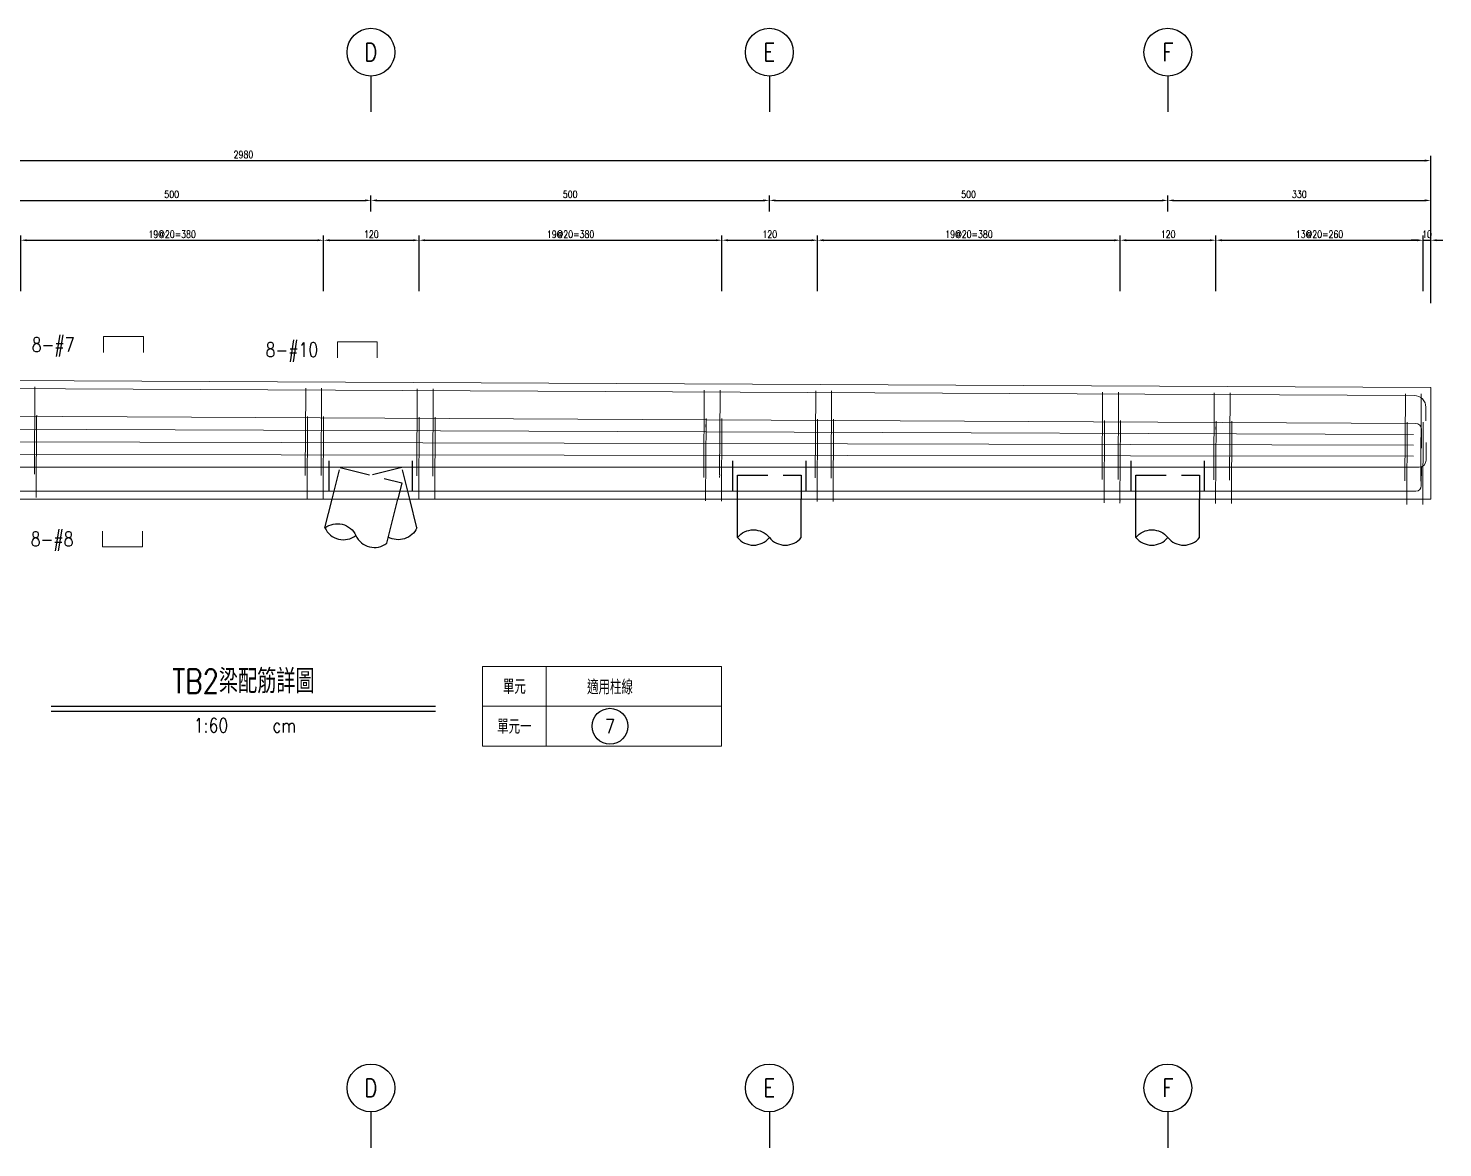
# Model space of a CAD drawing. Extents: x -4754 to 4976, y -19960 to 3841.
# Drawn here: x 955 to 2730, y -12514 to -11109 of the extents above; entities that cross this region are included whole.
import ezdxf
from ezdxf.enums import TextEntityAlignment as Align

# ---------------------------------------------------------------- set-up
doc = ezdxf.new("R2010")
doc.units = 0
doc.header["$LTSCALE"] = 3
doc.linetypes.add('DASHED', pattern=[19.05, 12.7, -6.35])
doc.layers.get('0').update_dxf_attribs({"linetype": 'CONTINUOUS'})
doc.layers.add('HB_0', color=7, linetype='CONTINUOUS', transparency=0.5)
for name, color, linetype in [('HB_DIM', 1, 'CONTINUOUS'), ('HB_SYMBOLS', 7, 'CONTINUOUS'), ('HB_TXT_CTEXT', 2, 'CONTINUOUS'), ('鋼筋', 3, 'CONTINUOUS')]:
    doc.layers.add(name, color=color, linetype=linetype)
doc.styles.get("Standard").update_dxf_attribs({"font": 'ROMANS.shx', "width": 0.8, "bigfont": 'chineset.shx'})
doc.dimstyles.new('30', dxfattribs={"dimscale": 3, "dimtxt": 3, "dimasz": 2.5, "dimexe": 2, "dimexo": 2, "dimgap": 1, "dimtad": 1, "dimdsep": 46, "dimtxsty": 'Standard', "dimcen": 0, "dimclrd": 256, "dimclre": 256, "dimclrt": 2, "dimadec": 0, "dimazin": 0, "dimtfac": 1, "dimtix": 1, "dimtmove": 2, "dimatfit": 3, "dimfxl": 1, "dimtolj": 1, "dimtzin": 0, "dimarcsym": 0})

# ---------------------------------------------------------------- blocks, each defined once
blk = doc.blocks.new('pile_racked_Transverse')
at = {"layer": 'HB_0', "color": 252, "linetype": 'DASHED'}
for p, q in [((-52.2, 10), (-52.2, 50)), ((52.2, 10), (52.2, 50))]:
    blk.add_line(p, q, dxfattribs=at)
at = {"layer": 'HB_0', "linetype": 'Continuous'}
for p, q in [((-57.7, -36), (-48.7, 0)), ((19.9, -55.4), (33.7, 0)), ((57.7, -36), (48.7, 0))]:
    blk.add_line(p, q, dxfattribs=at)
at = {"layer": 'HB_0', "color": 252, "linetype": 'DASHED'}
for points in [[(-48.7, 0), (-38.8, 39.7), (38.8, 20.3), (33.7, 0)], [(48.7, 0), (38.8, 39.7), (0, 30)]]:
    blk.add_lwpolyline(points, dxfattribs=at)
at = {"layer": 'HB_0', "linetype": 'Continuous'}
for points in [[(-57.7, -36, -0.48), (-18.9, -45.7, 0.48), (19.9, -55.4, 0.48)], [(-57.7, -36, 0.48), (-18.9, -45.7, 0.48)], [(57.7, -36, -0.439137), (21.8, -47.6, -0.439137)]]:
    blk.add_lwpolyline(points, format="xyb", dxfattribs=at)
blk = doc.blocks.new('pile_vertical')
at = {"color": 252, "linetype": 'DASHED'}
for p, q in [((-46, 10), (-46, 50)), ((46, 10), (46, 50))]:
    blk.add_line(p, q, dxfattribs=at)
at = {"linetype": 'Continuous'}
for p, q in [((-40, -48.1), (-40, 0)), ((40, -48.1), (40, 0))]:
    blk.add_line(p, q, dxfattribs=at)
at = {"color": 252, "linetype": 'DASHED'}
blk.add_lwpolyline([(-40, 0), (-40, 30), (40, 30), (40, 0)], dxfattribs=at)
at = {"linetype": 'Continuous'}
for points in [[(-40, -48.1, -0.48), (0, -48.1, 0.48), (40, -48.1, 0.48)], [(-40, -48.1, 0.48), (0, -48.1, 0.48)]]:
    blk.add_lwpolyline(points, format="xyb", dxfattribs=at)
blk = doc.blocks.new('line_guide')
at = {"color": 4, "linetype": 'Continuous'}
blk.add_line((0, 0), (0, -45), dxfattribs=at)
blk.add_circle((0, 30), 30, dxfattribs=at)
at = {"color": 4, "linetype": 'Continuous', "width": 0.8}
blk.add_attdef('A', text='', height=22.5, dxfattribs=at).set_placement((0, 30), align=Align.MIDDLE)
blk = doc.blocks.new('title_beam')
at = {"color": 3, "linetype": 'Continuous'}
blk.add_line((-241.2, 0), (241.2, 0), dxfattribs=at)
at = {"color": 1, "linetype": 'Continuous'}
blk.add_line((-241.2, -6), (241.2, -6), dxfattribs=at)
at = {"color": 3, "linetype": 'Continuous', "width": 0.8}
blk.add_attdef('TITLE', text='', height=30, dxfattribs=at).set_placement((0, 33), align=Align.MIDDLE)
at = {"linetype": 'Continuous', "width": 0.8}
blk.add_attdef('SCALE', text='', height=18, dxfattribs=at).set_placement((-40.6, -24), align=Align.MIDDLE)
blk.add_attdef('CM', (36.5, -33), '', height=18, dxfattribs=at)
blk = doc.blocks.new('line_tag')
at = {"layer": 'HB_SYMBOLS', "color": 4, "linetype": 'Continuous'}
blk.add_circle((0, 0), 22.5, dxfattribs=at)
at = {"color": 4, "linetype": 'Continuous', "width": 0.8}
blk.add_attdef('A', text='', height=18, dxfattribs=at).set_placement((0, 0), align=Align.MIDDLE)
blk = doc.blocks.new('*D352')
at = {"layer": 'HB_DIM', "linetype": 'Continuous', "lineweight": -2}
for p, q in [((945.1, -11438.8), (945.1, -11368.8)), ((952.6, -11374.8), (1317.6, -11374.8)), ((1325.1, -11438.8), (1325.1, -11368.8))]:
    blk.add_line(p, q, dxfattribs=at)
at = {"layer": 'HB_DIM'}
for points in [[(952.6, -11373.6), (952.6, -11376.1), (945.1, -11374.8)], [(1317.6, -11376.1), (1317.6, -11373.6), (1325.1, -11374.8)]]:
    blk.add_solid(points, dxfattribs=at)
at = {"layer": 'HB_DIM', "color": 2, "linetype": 'Continuous', "insert": (1135.1, -11367.3), "char_height": 9, "attachment_point": 5, "rotation": 0}
blk.add_mtext('\\A1;19@20=380', dxfattribs=at)
blk = doc.blocks.new('*D353')
at = {"layer": 'HB_DIM', "linetype": 'Continuous', "lineweight": -2}
for p, q in [((1325.1, -11438.8), (1325.1, -11368.8)), ((1332.6, -11374.8), (1437.6, -11374.8)), ((1445.1, -11438.8), (1445.1, -11368.8))]:
    blk.add_line(p, q, dxfattribs=at)
at = {"layer": 'HB_DIM'}
for points in [[(1332.6, -11373.6), (1332.6, -11376.1), (1325.1, -11374.8)], [(1437.6, -11376.1), (1437.6, -11373.6), (1445.1, -11374.8)]]:
    blk.add_solid(points, dxfattribs=at)
at = {"layer": 'HB_DIM', "color": 2, "linetype": 'Continuous', "insert": (1385.1, -11367.3), "char_height": 9, "attachment_point": 5, "rotation": 0}
blk.add_mtext('\\A1;120', dxfattribs=at)
blk = doc.blocks.new('*D354')
at = {"layer": 'HB_DIM', "linetype": 'Continuous', "lineweight": -2}
for p, q in [((1445.1, -11438.8), (1445.1, -11368.8)), ((1452.6, -11374.8), (1817.6, -11374.8)), ((1825.1, -11438.8), (1825.1, -11368.8))]:
    blk.add_line(p, q, dxfattribs=at)
at = {"layer": 'HB_DIM'}
for points in [[(1452.6, -11373.6), (1452.6, -11376.1), (1445.1, -11374.8)], [(1817.6, -11376.1), (1817.6, -11373.6), (1825.1, -11374.8)]]:
    blk.add_solid(points, dxfattribs=at)
at = {"layer": 'HB_DIM', "color": 2, "linetype": 'Continuous', "insert": (1635.1, -11367.3), "char_height": 9, "attachment_point": 5, "rotation": 0}
blk.add_mtext('\\A1;19@20=380', dxfattribs=at)
blk = doc.blocks.new('*D355')
at = {"layer": 'HB_DIM', "linetype": 'Continuous', "lineweight": -2}
for p, q in [((1825.1, -11438.8), (1825.1, -11368.8)), ((1832.6, -11374.8), (1937.6, -11374.8)), ((1945.1, -11438.8), (1945.1, -11368.8))]:
    blk.add_line(p, q, dxfattribs=at)
at = {"layer": 'HB_DIM'}
for points in [[(1832.6, -11373.6), (1832.6, -11376.1), (1825.1, -11374.8)], [(1937.6, -11376.1), (1937.6, -11373.6), (1945.1, -11374.8)]]:
    blk.add_solid(points, dxfattribs=at)
at = {"layer": 'HB_DIM', "color": 2, "linetype": 'Continuous', "insert": (1885.1, -11367.3), "char_height": 9, "attachment_point": 5, "rotation": 0}
blk.add_mtext('\\A1;120', dxfattribs=at)
blk = doc.blocks.new('*D356')
at = {"layer": 'HB_DIM', "linetype": 'Continuous', "lineweight": -2}
for p, q in [((1945.1, -11438.8), (1945.1, -11368.8)), ((1952.6, -11374.8), (2317.5, -11374.8)), ((2325, -11438.8), (2325, -11368.8))]:
    blk.add_line(p, q, dxfattribs=at)
at = {"layer": 'HB_DIM'}
for points in [[(1952.6, -11373.6), (1952.6, -11376.1), (1945.1, -11374.8)], [(2317.5, -11376.1), (2317.5, -11373.6), (2325, -11374.8)]]:
    blk.add_solid(points, dxfattribs=at)
at = {"layer": 'HB_DIM', "color": 2, "linetype": 'Continuous', "insert": (2135.1, -11367.3), "char_height": 9, "attachment_point": 5, "rotation": 0}
blk.add_mtext('\\A1;19@20=380', dxfattribs=at)
blk = doc.blocks.new('*D357')
at = {"layer": 'HB_DIM', "linetype": 'Continuous', "lineweight": -2}
for p, q in [((2325, -11438.8), (2325, -11368.8)), ((2332.5, -11374.8), (2437.5, -11374.8)), ((2445, -11438.8), (2445, -11368.8))]:
    blk.add_line(p, q, dxfattribs=at)
at = {"layer": 'HB_DIM'}
for points in [[(2332.5, -11373.6), (2332.5, -11376.1), (2325, -11374.8)], [(2437.5, -11376.1), (2437.5, -11373.6), (2445, -11374.8)]]:
    blk.add_solid(points, dxfattribs=at)
at = {"layer": 'HB_DIM', "color": 2, "linetype": 'Continuous', "insert": (2385, -11367.3), "char_height": 9, "attachment_point": 5, "rotation": 0}
blk.add_mtext('\\A1;120', dxfattribs=at)
blk = doc.blocks.new('*D358')
at = {"layer": 'HB_DIM', "linetype": 'Continuous', "lineweight": -2}
for p, q in [((2445, -11438.8), (2445, -11368.8)), ((2452.5, -11374.8), (2697.5, -11374.8)), ((2705, -11438.8), (2705, -11368.8))]:
    blk.add_line(p, q, dxfattribs=at)
at = {"layer": 'HB_DIM'}
for points in [[(2452.5, -11373.6), (2452.5, -11376.1), (2445, -11374.8)], [(2697.5, -11376.1), (2697.5, -11373.6), (2705, -11374.8)]]:
    blk.add_solid(points, dxfattribs=at)
at = {"layer": 'HB_DIM', "color": 2, "linetype": 'Continuous', "insert": (2575, -11367.3), "char_height": 9, "attachment_point": 5, "rotation": 0}
blk.add_mtext('\\A1;13@20=260', dxfattribs=at)
blk = doc.blocks.new('*D359')
at = {"layer": 'HB_DIM', "linetype": 'Continuous', "lineweight": -2}
for p, q in [((2697.5, -11374.8), (2690, -11374.8)), ((2705, -11438.8), (2705, -11368.8)), ((2705, -11374.8), (2714.6, -11374.8)), ((2714.6, -11438.8), (2714.6, -11368.8)), ((2722.1, -11374.8), (2729.6, -11374.8))]:
    blk.add_line(p, q, dxfattribs=at)
at = {"layer": 'HB_DIM'}
for points in [[(2697.5, -11376.1), (2697.5, -11373.6), (2705, -11374.8)], [(2722.1, -11373.6), (2722.1, -11376.1), (2714.6, -11374.8)]]:
    blk.add_solid(points, dxfattribs=at)
at = {"layer": 'HB_DIM', "color": 2, "linetype": 'Continuous', "insert": (2709.8, -11367.3), "char_height": 9, "attachment_point": 5, "rotation": 0}
blk.add_mtext('\\A1;10', dxfattribs=at)
blk = doc.blocks.new('*D360')
at = {"layer": 'HB_DIM', "linetype": 'Continuous', "lineweight": -2}
for p, q in [((-265.4, -11438.8), (-265.4, -11268.8)), ((2714.6, -11453.8), (2714.6, -11268.8)), ((-257.9, -11274.8), (2707.1, -11274.8))]:
    blk.add_line(p, q, dxfattribs=at)
at = {"layer": 'HB_DIM'}
for points in [[(-257.9, -11273.6), (-257.9, -11276.1), (-265.4, -11274.8)], [(2707.1, -11276.1), (2707.1, -11273.6), (2714.6, -11274.8)]]:
    blk.add_solid(points, dxfattribs=at)
at = {"layer": 'HB_DIM', "color": 2, "linetype": 'Continuous', "insert": (1224.6, -11267.3), "char_height": 9, "attachment_point": 5, "rotation": 0}
blk.add_mtext('\\A1;2980', dxfattribs=at)
blk = doc.blocks.new('*D364')
at = {"layer": 'HB_DIM', "linetype": 'Continuous', "lineweight": -2}
for p, q in [((884.6, -11338.8), (884.6, -11318.8)), ((1384.6, -11338.8), (1384.6, -11318.8)), ((892.1, -11324.8), (1377.1, -11324.8))]:
    blk.add_line(p, q, dxfattribs=at)
at = {"layer": 'HB_DIM'}
for points in [[(892.1, -11323.6), (892.1, -11326.1), (884.6, -11324.8)], [(1377.1, -11326.1), (1377.1, -11323.6), (1384.6, -11324.8)]]:
    blk.add_solid(points, dxfattribs=at)
at = {"layer": 'HB_DIM', "color": 2, "linetype": 'Continuous', "insert": (1134.6, -11317.3), "char_height": 9, "attachment_point": 5, "rotation": 0}
blk.add_mtext('\\A1;500', dxfattribs=at)
blk = doc.blocks.new('*D365')
at = {"layer": 'HB_DIM', "linetype": 'Continuous', "lineweight": -2}
for p, q in [((1384.6, -11338.8), (1384.6, -11318.8)), ((1884.6, -11338.8), (1884.6, -11318.8)), ((1392.1, -11324.8), (1877.1, -11324.8))]:
    blk.add_line(p, q, dxfattribs=at)
at = {"layer": 'HB_DIM'}
for points in [[(1392.1, -11323.6), (1392.1, -11326.1), (1384.6, -11324.8)], [(1877.1, -11326.1), (1877.1, -11323.6), (1884.6, -11324.8)]]:
    blk.add_solid(points, dxfattribs=at)
at = {"layer": 'HB_DIM', "color": 2, "linetype": 'Continuous', "insert": (1634.6, -11317.3), "char_height": 9, "attachment_point": 5, "rotation": 0}
blk.add_mtext('\\A1;500', dxfattribs=at)
blk = doc.blocks.new('*D366')
at = {"layer": 'HB_DIM', "linetype": 'Continuous', "lineweight": -2}
for p, q in [((1884.6, -11338.8), (1884.6, -11318.8)), ((2384.6, -11338.8), (2384.6, -11318.8)), ((1892.1, -11324.8), (2377.1, -11324.8))]:
    blk.add_line(p, q, dxfattribs=at)
at = {"layer": 'HB_DIM'}
for points in [[(1892.1, -11323.6), (1892.1, -11326.1), (1884.6, -11324.8)], [(2377.1, -11326.1), (2377.1, -11323.6), (2384.6, -11324.8)]]:
    blk.add_solid(points, dxfattribs=at)
at = {"layer": 'HB_DIM', "color": 2, "linetype": 'Continuous', "insert": (2134.6, -11317.3), "char_height": 9, "attachment_point": 5, "rotation": 0}
blk.add_mtext('\\A1;500', dxfattribs=at)
blk = doc.blocks.new('*D367')
at = {"layer": 'HB_DIM', "linetype": 'Continuous', "lineweight": -2}
for p, q in [((2384.6, -11338.8), (2384.6, -11318.8)), ((2714.6, -11438.8), (2714.6, -11318.8)), ((2392.1, -11324.8), (2707.1, -11324.8))]:
    blk.add_line(p, q, dxfattribs=at)
at = {"layer": 'HB_DIM'}
for points in [[(2392.1, -11323.6), (2392.1, -11326.1), (2384.6, -11324.8)], [(2707.1, -11326.1), (2707.1, -11323.6), (2714.6, -11324.8)]]:
    blk.add_solid(points, dxfattribs=at)
at = {"layer": 'HB_DIM', "color": 2, "linetype": 'Continuous', "insert": (2549.6, -11317.3), "char_height": 9, "attachment_point": 5, "rotation": 0}
blk.add_mtext('\\A1;330', dxfattribs=at)

msp = doc.modelspace()

# ---------------------------------------------------------------- linework, layer by layer
at = {"layer": 'HB_0', "lineweight": 5}
msp.add_lwpolyline([(-265.427, -11699.802), (-265.427, -11544.802), (2714.573, -11559.802), (2714.573, -11699.802), (-265.427, -11699.802)], dxfattribs=at)
at = {"layer": 'HB_DIM', "color": 1, "linetype": 'Continuous'}
msp.add_lwpolyline([(1224.523, -11562.301, 0, 1.25, 0), (1224.523, -11547.301, 0, 0, 0), (1224.523, -11512.301, 0, 0, 0), (1242.523, -11512.301, 0, 0, 0)], format="xyseb", dxfattribs=at)
at = {"layer": 'HB_TXT_CTEXT', "color": 4, "lineweight": 5, "true_color": 0x00ffff}
for p, q in [((1604.573, -11909.802), (1604.573, -12009.802)), ((1524.573, -11959.802), (1824.573, -11959.802))]:
    msp.add_line(p, q, dxfattribs=at)
msp.add_lwpolyline([(1524.573, -11909.802), (1524.573, -12009.802), (1824.573, -12009.802), (1824.573, -11909.802), (1524.573, -11909.802)], dxfattribs=at)
at = {"layer": 'HB_TXT_CTEXT', "lineweight": 5}
for points in [[(1049.051, -11515.823, -50), (1049.051, -11495.823, -50), (1099.051, -11495.823, -50), (1099.051, -11515.823, -50)], [(1342.523, -11522.301, -38), (1342.523, -11502.301, -38), (1392.523, -11502.301, -38), (1392.523, -11522.301, -38)], [(1047.798, -11739.808, -50), (1047.798, -11759.808, -50), (1097.798, -11759.808, -50), (1097.798, -11739.808, -50)]]:
    msp.add_polyline3d(points, dxfattribs=at)
at = {"layer": '鋼筋', "lineweight": 5}
for p, q in [((-244.987, -11554.905, -38), (2694.033, -11569.698, -38)), ((-244.987, -11554.905, -27.143), (2694.033, -11569.698, -27.143)), ((-244.987, -11554.905, -16.286), (2694.033, -11569.698, -16.286)), ((-244.987, -11554.905, -5.429), (2694.033, -11569.698, -5.429)), ((-244.987, -11554.905, 5.429), (2694.033, -11569.698, 5.429)), ((-244.987, -11554.905, 16.286), (2694.033, -11569.698, 16.286)), ((-244.987, -11554.905, 27.143), (2694.033, -11569.698, 27.143)), ((-244.987, -11554.905, 38), (2694.033, -11569.698, 38)), ((962.743, -11561.942, 40.245), (962.224, -11665.081, 40.245)), ((962.224, -11665.081, -40.245), (962.743, -11561.942, -40.245)), ((962.705, -11569.562, 33.895), (962.743, -11561.942, 33.895)), ((962.743, -11561.942, -33.895), (962.705, -11569.562, -33.895)), ((1302.739, -11563.653, 40.245), (1302.219, -11666.793, 40.245)), ((1302.219, -11666.793, -40.245), (1302.739, -11563.653, -40.245)), ((1302.7, -11571.273, 33.895), (1302.739, -11563.653, 33.895)), ((1302.739, -11563.653, -33.895), (1302.7, -11571.273, -33.895)), ((1322.738, -11563.754, 40.245), (1322.219, -11666.893, 40.245)), ((1322.219, -11666.893, -40.245), (1322.738, -11563.754, -40.245)), ((1322.7, -11571.374, 33.895), (1322.738, -11563.754, 33.895)), ((1322.738, -11563.754, -33.895), (1322.7, -11571.374, -33.895)), ((1442.737, -11564.358, 40.245), (1442.218, -11667.497, 40.245)), ((1442.218, -11667.497, -40.245), (1442.737, -11564.358, -40.245)), ((1442.698, -11571.978, 33.895), (1442.737, -11564.358, 33.895)), ((1442.737, -11564.358, -33.895), (1442.698, -11571.978, -33.895)), ((1462.737, -11564.459, 40.245), (1462.217, -11667.598, 40.245)), ((1462.217, -11667.598, -40.245), (1462.737, -11564.459, -40.245)), ((1462.698, -11572.079, 33.895), (1462.737, -11564.459, 33.895)), ((1462.737, -11564.459, -33.895), (1462.698, -11572.079, -33.895)), ((1802.732, -11566.17, 40.245), (1802.213, -11669.309, 40.245)), ((1802.213, -11669.309, -40.245), (1802.732, -11566.17, -40.245)), ((1802.694, -11573.79, 33.895), (1802.732, -11566.17, 33.895)), ((1802.732, -11566.17, -33.895), (1802.694, -11573.79, -33.895)), ((1822.732, -11566.271, 40.245), (1822.213, -11669.41, 40.245)), ((1822.213, -11669.41, -40.245), (1822.732, -11566.271, -40.245)), ((1822.694, -11573.891, 33.895), (1822.732, -11566.271, 33.895)), ((1822.732, -11566.271, -33.895), (1822.694, -11573.891, -33.895)), ((1942.73, -11566.875, 40.245), (1942.211, -11670.014, 40.245)), ((1942.211, -11670.014, -40.245), (1942.73, -11566.875, -40.245)), ((1942.692, -11574.495, 33.895), (1942.73, -11566.875, 33.895)), ((1942.73, -11566.875, -33.895), (1942.692, -11574.495, -33.895)), ((1962.73, -11566.975, 40.245), (1962.211, -11670.115, 40.245)), ((1962.211, -11670.115, -40.245), (1962.73, -11566.975, -40.245)), ((1962.692, -11574.595, 33.895), (1962.73, -11566.975, 33.895)), ((1962.73, -11566.975, -33.895), (1962.692, -11574.595, -33.895)), ((2302.726, -11568.687, 40.245), (2302.207, -11671.826, 40.245)), ((2302.207, -11671.826, -40.245), (2302.726, -11568.687, -40.245)), ((2302.688, -11576.307, 33.895), (2302.726, -11568.687, 33.895)), ((2302.726, -11568.687, -33.895), (2302.688, -11576.307, -33.895)), ((2322.726, -11568.787, 40.245), (2322.206, -11671.927, 40.245)), ((2322.206, -11671.927, -40.245), (2322.726, -11568.787, -40.245)), ((2322.687, -11576.407, 33.895), (2322.726, -11568.787, 33.895)), ((2322.726, -11568.787, -33.895), (2322.687, -11576.407, -33.895)), ((2442.724, -11569.391, 40.245), (2442.205, -11672.531, 40.245)), ((2442.205, -11672.531, -40.245), (2442.724, -11569.391, -40.245)), ((2442.686, -11577.011, 33.895), (2442.724, -11569.391, 33.895)), ((2442.724, -11569.391, -33.895), (2442.686, -11577.011, -33.895)), ((2462.724, -11569.492, 40.245), (2462.205, -11672.631, 40.245)), ((2462.205, -11672.631, -40.245), (2462.724, -11569.492, -40.245)), ((2462.686, -11577.112, 33.895), (2462.724, -11569.492, 33.895)), ((2462.724, -11569.492, -33.895), (2462.686, -11577.112, -33.895)), ((2682.721, -11570.599, 40.245), (2682.202, -11673.739, 40.245)), ((2682.202, -11673.739, -40.245), (2682.721, -11570.599, -40.245)), ((2682.683, -11578.219, 33.895), (2682.721, -11570.599, 33.895)), ((2682.721, -11570.599, -33.895), (2682.683, -11578.219, -33.895)), ((2702.721, -11570.7, 40.245), (2702.202, -11673.839, 40.245)), ((2702.202, -11673.839, -40.245), (2702.721, -11570.7, -40.245)), ((2702.682, -11578.32, 33.895), (2702.721, -11570.7, 33.895)), ((2702.721, -11570.7, -33.895), (2702.682, -11578.32, -33.895)), ((-245.103, -11589.902, -50), (2695.282, -11604.703, -50)), ((-245.103, -11589.902, -35.714), (2695.282, -11604.703, -35.714)), ((-245.103, -11589.902, -21.429), (2695.282, -11604.703, -21.429)), ((-245.103, -11589.902, -7.143), (2695.282, -11604.703, -7.143)), ((-245.103, -11589.902, 7.143), (2695.282, -11604.703, 7.143)), ((-245.103, -11589.902, 21.429), (2695.282, -11604.703, 21.429)), ((-245.103, -11589.902, 35.714), (2695.282, -11604.703, 35.714)), ((-245.103, -11589.902, 50), (2695.282, -11604.703, 50)), ((2708.45, -11584.261, -38), (2708.364, -11601.381, -38)), ((2708.45, -11584.261, -27.143), (2708.364, -11601.381, -27.143)), ((2708.45, -11584.261, -16.286), (2708.364, -11601.381, -16.286)), ((2708.45, -11584.261, -5.429), (2708.364, -11601.381, -5.429)), ((2708.45, -11584.261, 5.429), (2708.364, -11601.381, 5.429)), ((2708.45, -11584.261, 16.286), (2708.364, -11601.381, 16.286)), ((2708.45, -11584.261, 27.143), (2708.364, -11601.381, 27.143)), ((2708.45, -11584.261, 38), (2708.364, -11601.381, 38)), ((-242.961, -11607.406, -50), (2692.983, -11618.449, -50)), ((-242.961, -11607.406, 50), (2692.983, -11618.449, 50)), ((965.104, -11597.486, 51.745), (964.615, -11694.623, 51.745)), ((964.615, -11694.623, -51.745), (965.104, -11597.486, -51.745)), ((965.066, -11605.106, 45.395), (965.104, -11597.486, 45.395)), ((965.104, -11597.486, -45.395), (965.066, -11605.106, -45.395)), ((1305.1, -11599.197, 51.745), (1304.611, -11696.335, 51.745)), ((1304.611, -11696.335, -51.745), (1305.1, -11599.197, -51.745)), ((1305.061, -11606.817, 45.395), (1305.1, -11599.197, 45.395)), ((1305.1, -11599.197, -45.395), (1305.061, -11606.817, -45.395)), ((1325.099, -11599.298, 51.745), (1324.61, -11696.435, 51.745)), ((1324.61, -11696.435, -51.745), (1325.099, -11599.298, -51.745)), ((1325.061, -11606.918, 45.395), (1325.099, -11599.298, 45.395)), ((1325.099, -11599.298, -45.395), (1325.061, -11606.918, -45.395)), ((1445.098, -11599.902, 51.745), (1444.609, -11697.039, 51.745)), ((1444.609, -11697.039, -51.745), (1445.098, -11599.902, -51.745)), ((1445.06, -11607.522, 45.395), (1445.098, -11599.902, 45.395)), ((1445.098, -11599.902, -45.395), (1445.06, -11607.522, -45.395)), ((1465.098, -11600.003, 51.745), (1464.609, -11697.14, 51.745)), ((1464.609, -11697.14, -51.745), (1465.098, -11600.003, -51.745)), ((1465.059, -11607.623, 45.395), (1465.098, -11600.003, 45.395)), ((1465.098, -11600.003, -45.395), (1465.059, -11607.623, -45.395)), ((1805.093, -11601.714, 51.745), (1804.604, -11698.852, 51.745)), ((1804.604, -11698.852, -51.745), (1805.093, -11601.714, -51.745)), ((1805.055, -11609.334, 45.395), (1805.093, -11601.714, 45.395)), ((1805.093, -11601.714, -45.395), (1805.055, -11609.334, -45.395)), ((1825.093, -11601.815, 51.745), (1824.604, -11698.952, 51.745)), ((1824.604, -11698.952, -51.745), (1825.093, -11601.815, -51.745)), ((1825.055, -11609.435, 45.395), (1825.093, -11601.815, 45.395)), ((1825.093, -11601.815, -45.395), (1825.055, -11609.435, -45.395)), ((1945.092, -11602.419, 51.745), (1944.603, -11699.556, 51.745)), ((1944.603, -11699.556, -51.745), (1945.092, -11602.419, -51.745)), ((1945.053, -11610.039, 45.395), (1945.092, -11602.419, 45.395)), ((1945.092, -11602.419, -45.395), (1945.053, -11610.039, -45.395)), ((1965.091, -11602.519, 51.745), (1964.602, -11699.657, 51.745)), ((1964.602, -11699.657, -51.745), (1965.091, -11602.519, -51.745)), ((1965.053, -11610.139, 45.395), (1965.091, -11602.519, 45.395)), ((1965.091, -11602.519, -45.395), (1965.053, -11610.139, -45.395)), ((2305.087, -11604.231, 51.745), (2304.598, -11701.368, 51.745)), ((2304.598, -11701.368, -51.745), (2305.087, -11604.231, -51.745)), ((2305.049, -11611.851, 45.395), (2305.087, -11604.231, 45.395)), ((2305.087, -11604.231, -45.395), (2305.049, -11611.851, -45.395)), ((2325.087, -11604.331, 51.745), (2324.598, -11701.469, 51.745)), ((2324.598, -11701.469, -51.745), (2325.087, -11604.331, -51.745)), ((2325.048, -11611.951, 45.395), (2325.087, -11604.331, 45.395)), ((2325.087, -11604.331, -45.395), (2325.048, -11611.951, -45.395)), ((2445.085, -11604.935, 51.745), (2444.596, -11702.073, 51.745)), ((2444.596, -11702.073, -51.745), (2445.085, -11604.935, -51.745)), ((2445.047, -11612.555, 45.395), (2445.085, -11604.935, 45.395)), ((2445.085, -11604.935, -45.395), (2445.047, -11612.555, -45.395)), ((2465.085, -11605.036, 51.745), (2464.596, -11702.174, 51.745)), ((2464.596, -11702.174, -51.745), (2465.085, -11605.036, -51.745)), ((2465.047, -11612.656, 45.395), (2465.085, -11605.036, 45.395)), ((2465.085, -11605.036, -45.395), (2465.047, -11612.656, -45.395)), ((2685.082, -11606.144, 51.745), (2684.593, -11703.281, 51.745)), ((2684.593, -11703.281, -51.745), (2685.082, -11606.144, -51.745)), ((2685.044, -11613.763, 45.395), (2685.082, -11606.144, 45.395)), ((2685.082, -11606.144, -45.395), (2685.044, -11613.763, -45.395)), ((2705.082, -11606.244, 51.745), (2704.593, -11703.382, 51.745)), ((2704.593, -11703.382, -51.745), (2705.082, -11606.244, -51.745)), ((2705.044, -11613.864, 45.395), (2705.082, -11606.244, 45.395)), ((2705.082, -11606.244, -45.395), (2705.044, -11613.864, -45.395)), ((-243.049, -11624.898, -50), (2692.906, -11632.206, -50)), ((-243.049, -11624.898, 50), (2692.906, -11632.206, 50)), ((2703.013, -11612.512, -50), (2702.895, -11635.852, -50)), ((2703.013, -11612.512, -35.714), (2702.895, -11635.852, -35.714)), ((2703.013, -11612.512, -21.429), (2702.895, -11635.852, -21.429)), ((2703.013, -11612.512, -7.143), (2702.895, -11635.852, -7.143)), ((2703.013, -11612.512, 7.143), (2702.895, -11635.852, 7.143)), ((2703.013, -11612.512, 21.429), (2702.895, -11635.852, 21.429)), ((2703.013, -11612.512, 35.714), (2702.895, -11635.852, 35.714)), ((2703.013, -11612.512, 50), (2702.895, -11635.852, 50)), ((-243.137, -11642.39, -50), (2692.825, -11645.964, -50)), ((-243.137, -11642.39, 50), (2692.825, -11645.964, 50)), ((2708.819, -11650.927, -50), (2708.932, -11628.502, -50)), ((2708.819, -11650.927, -35.714), (2708.932, -11628.502, -35.714)), ((2708.819, -11650.927, -21.429), (2708.932, -11628.502, -21.429)), ((2708.819, -11650.927, -7.143), (2708.932, -11628.502, -7.143)), ((2708.819, -11650.927, 7.143), (2708.932, -11628.502, 7.143)), ((2708.819, -11650.927, 21.429), (2708.932, -11628.502, 21.429)), ((2708.819, -11650.927, 35.714), (2708.932, -11628.502, 35.714)), ((2708.819, -11650.927, 50), (2708.932, -11628.502, 50)), ((-250.29, -11659.832, -50), (2699.93, -11659.772, -50)), ((-250.29, -11659.832, -35.714), (2699.93, -11659.772, -35.714)), ((-250.29, -11659.832, -21.429), (2699.93, -11659.772, -21.429)), ((-250.29, -11659.832, -7.143), (2699.93, -11659.772, -7.143)), ((-250.29, -11659.832, 7.143), (2699.93, -11659.772, 7.143)), ((-250.29, -11659.832, 21.429), (2699.93, -11659.772, 21.429)), ((-250.29, -11659.832, 35.714), (2699.93, -11659.772, 35.714)), ((-250.29, -11659.832, 50), (2699.93, -11659.772, 50)), ((2702.657, -11683.09, -50), (2702.78, -11658.787, -50)), ((2702.657, -11683.09, -35.714), (2702.78, -11658.787, -35.714)), ((2702.657, -11683.09, -21.429), (2702.78, -11658.787, -21.429)), ((2702.657, -11683.09, -7.143), (2702.78, -11658.787, -7.143)), ((2702.657, -11683.09, 7.143), (2702.78, -11658.787, 7.143)), ((2702.657, -11683.09, 21.429), (2702.78, -11658.787, 21.429)), ((2702.657, -11683.09, 35.714), (2702.78, -11658.787, 35.714)), ((2702.657, -11683.09, 50), (2702.78, -11658.787, 50)), ((962.208, -11668.256, 37.07), (962.208, -11668.256, -37.07)), ((1302.203, -11669.968, 37.07), (1302.203, -11669.968, -37.07)), ((1322.203, -11670.068, 37.07), (1322.203, -11670.068, -37.07)), ((1442.202, -11670.672, 37.07), (1442.202, -11670.672, -37.07)), ((1462.201, -11670.773, 37.07), (1462.201, -11670.773, -37.07)), ((1802.197, -11672.484, 37.07), (1802.197, -11672.484, -37.07)), ((1822.197, -11672.585, 37.07), (1822.197, -11672.585, -37.07)), ((1942.195, -11673.189, 37.07), (1942.195, -11673.189, -37.07)), ((1962.195, -11673.29, 37.07), (1962.195, -11673.29, -37.07)), ((2302.191, -11675.001, 37.07), (2302.191, -11675.001, -37.07)), ((2322.19, -11675.102, 37.07), (2322.19, -11675.102, -37.07)), ((2442.189, -11675.706, 37.07), (2442.189, -11675.706, -37.07)), ((2462.189, -11675.806, 37.07), (2462.189, -11675.806, -37.07)), ((2682.186, -11676.914, 37.07), (2682.186, -11676.914, -37.07)), ((2702.186, -11677.014, 37.07), (2702.186, -11677.014, -37.07)), ((-246.657, -11689.862, -50), (2695.973, -11689.742, -50)), ((-246.657, -11689.862, -35.714), (2695.973, -11689.742, -35.714)), ((-246.657, -11689.862, -21.429), (2695.973, -11689.742, -21.429)), ((-246.657, -11689.862, -7.143), (2695.973, -11689.742, -7.143)), ((-246.657, -11689.862, 7.143), (2695.973, -11689.742, 7.143)), ((-246.657, -11689.862, 21.429), (2695.973, -11689.742, 21.429)), ((-246.657, -11689.862, 35.714), (2695.973, -11689.742, 35.714)), ((-246.657, -11689.862, 50), (2695.973, -11689.742, 50)), ((964.599, -11697.798, 48.57), (964.599, -11697.798, -48.57)), ((1304.595, -11699.51, 48.57), (1304.595, -11699.51, -48.57)), ((1324.594, -11699.61, 48.57), (1324.594, -11699.61, -48.57)), ((1444.593, -11700.214, 48.57), (1444.593, -11700.214, -48.57)), ((1464.593, -11700.315, 48.57), (1464.593, -11700.315, -48.57)), ((1804.588, -11702.027, 48.57), (1804.588, -11702.027, -48.57)), ((1824.588, -11702.127, 48.57), (1824.588, -11702.127, -48.57)), ((1944.587, -11702.731, 48.57), (1944.587, -11702.731, -48.57)), ((1964.586, -11702.832, 48.57), (1964.586, -11702.832, -48.57)), ((2304.582, -11704.543, 48.57), (2304.582, -11704.543, -48.57)), ((2324.582, -11704.644, 48.57), (2324.582, -11704.644, -48.57)), ((2444.58, -11705.248, 48.57), (2444.58, -11705.248, -48.57)), ((2464.58, -11705.349, 48.57), (2464.58, -11705.349, -48.57)), ((2684.577, -11706.456, 48.57), (2684.577, -11706.456, -48.57)), ((2704.577, -11706.557, 48.57), (2704.577, -11706.557, -48.57))]:
    msp.add_line(p, q, dxfattribs=at)
at = {"layer": '鋼筋', "lineweight": 5, "extrusion": (0.999987, -0.005033, 0)}
for centre, start, end in [((-11556.949, 37.07, 1020.928), 270, 90), ((-11556.949, -37.07, 1020.928), 270, 90), ((-11556.949, 37.07, 1360.928), 270, 90), ((-11556.949, -37.07, 1360.928), 270, 90), ((-11556.949, 37.07, 1380.928), 270, 90), ((-11556.949, -37.07, 1380.928), 270, 90), ((-11556.949, 37.07, 1500.928), 270, 90), ((-11556.949, -37.07, 1500.928), 270, 90), ((-11556.949, 37.07, 1520.928), 270, 90), ((-11556.949, -37.07, 1520.928), 270, 90), ((-11556.949, 37.07, 1860.928), 270, 90), ((-11556.949, -37.07, 1860.928), 270, 90), ((-11556.949, 37.07, 1880.928), 270, 90), ((-11556.949, -37.07, 1880.928), 270, 90), ((-11556.949, 37.07, 2000.928), 270, 90), ((-11556.949, -37.07, 2000.928), 270, 90), ((-11556.949, 37.07, 2020.928), 270, 90), ((-11556.949, -37.07, 2020.928), 270, 90), ((-11556.949, 37.07, 2360.928), 270, 90), ((-11556.949, -37.07, 2360.928), 270, 90), ((-11556.949, 37.07, 2380.928), 270, 90), ((-11556.949, -37.07, 2380.928), 270, 90), ((-11556.949, 37.07, 2500.928), 270, 90), ((-11556.949, -37.07, 2500.928), 270, 90), ((-11556.949, 37.07, 2520.928), 270, 90), ((-11556.949, -37.07, 2520.928), 270, 90), ((-11556.949, 37.07, 2740.928), 270, 90), ((-11556.949, -37.07, 2740.928), 270, 90), ((-11556.949, 37.07, 2760.928), 270, 90), ((-11556.949, -37.07, 2760.928), 270, 90), ((-11592.481, 48.57, 1023.468), 270, 90), ((-11592.481, -48.57, 1023.468), 270, 90), ((-11592.481, 48.57, 1363.468), 270, 90), ((-11592.481, -48.57, 1363.468), 270, 90), ((-11592.481, 48.57, 1383.468), 270, 90), ((-11592.481, -48.57, 1383.468), 270, 90), ((-11592.481, 48.57, 1503.468), 270, 90), ((-11592.481, -48.57, 1503.468), 270, 90), ((-11592.481, 48.57, 1523.468), 270, 90), ((-11592.481, -48.57, 1523.468), 270, 90), ((-11592.481, 48.57, 1863.468), 270, 90), ((-11592.481, -48.57, 1863.468), 270, 90), ((-11592.481, 48.57, 1883.468), 270, 90), ((-11592.481, -48.57, 1883.468), 270, 90), ((-11592.481, 48.57, 2003.468), 270, 90), ((-11592.481, -48.57, 2003.468), 270, 90), ((-11592.481, 48.57, 2023.468), 270, 90), ((-11592.481, -48.57, 2023.468), 270, 90), ((-11592.481, 48.57, 2363.468), 270, 90), ((-11592.481, -48.57, 2363.468), 270, 90), ((-11592.481, 48.57, 2383.468), 270, 90), ((-11592.481, -48.57, 2383.468), 270, 90), ((-11592.481, 48.57, 2503.468), 270, 90), ((-11592.481, -48.57, 2503.468), 270, 90), ((-11592.481, 48.57, 2523.468), 270, 90), ((-11592.481, -48.57, 2523.468), 270, 90), ((-11592.481, 48.57, 2743.468), 270, 90), ((-11592.481, -48.57, 2743.468), 270, 90), ((-11592.481, 48.57, 2763.468), 270, 90), ((-11592.481, -48.57, 2763.468), 270, 90), ((-11660.09, 37.07, 1020.928), 90, 180), ((-11660.09, -37.07, 1020.928), 180, 270), ((-11660.09, 37.07, 1360.928), 90, 180), ((-11660.09, -37.07, 1360.928), 180, 270), ((-11660.09, 37.07, 1380.928), 90, 180), ((-11660.09, -37.07, 1380.928), 180, 270), ((-11660.09, 37.07, 1500.928), 90, 180), ((-11660.09, -37.07, 1500.928), 180, 270), ((-11660.09, 37.07, 1520.928), 90, 180), ((-11660.09, -37.07, 1520.928), 180, 270), ((-11660.09, 37.07, 1860.928), 90, 180), ((-11660.09, -37.07, 1860.928), 180, 270), ((-11660.09, 37.07, 1880.928), 90, 180), ((-11660.09, -37.07, 1880.928), 180, 270), ((-11660.09, 37.07, 2000.928), 90, 180), ((-11660.09, -37.07, 2000.928), 180, 270), ((-11660.09, 37.07, 2020.928), 90, 180), ((-11660.09, -37.07, 2020.928), 180, 270), ((-11660.09, 37.07, 2360.928), 90, 180), ((-11660.09, -37.07, 2360.928), 180, 270), ((-11660.09, 37.07, 2380.928), 90, 180), ((-11660.09, -37.07, 2380.928), 180, 270), ((-11660.09, 37.07, 2500.928), 90, 180), ((-11660.09, -37.07, 2500.928), 180, 270), ((-11660.09, 37.07, 2520.928), 90, 180), ((-11660.09, -37.07, 2520.928), 180, 270), ((-11660.09, 37.07, 2740.928), 90, 180), ((-11660.09, -37.07, 2740.928), 180, 270), ((-11660.09, 37.07, 2760.928), 90, 180), ((-11660.09, -37.07, 2760.928), 180, 270), ((-11689.62, 48.57, 1023.468), 90, 180), ((-11689.62, -48.57, 1023.468), 180, 270), ((-11689.62, 48.57, 1363.468), 90, 180), ((-11689.62, -48.57, 1363.468), 180, 270), ((-11689.62, 48.57, 1383.468), 90, 180), ((-11689.62, -48.57, 1383.468), 180, 270), ((-11689.62, 48.57, 1503.468), 90, 180), ((-11689.62, -48.57, 1503.468), 180, 270), ((-11689.62, 48.57, 1523.468), 90, 180), ((-11689.62, -48.57, 1523.468), 180, 270), ((-11689.62, 48.57, 1863.468), 90, 180), ((-11689.62, -48.57, 1863.468), 180, 270), ((-11689.62, 48.57, 1883.468), 90, 180), ((-11689.62, -48.57, 1883.468), 180, 270), ((-11689.62, 48.57, 2003.468), 90, 180), ((-11689.62, -48.57, 2003.468), 180, 270), ((-11689.62, 48.57, 2023.468), 90, 180), ((-11689.62, -48.57, 2023.468), 180, 270), ((-11689.62, 48.57, 2363.468), 90, 180), ((-11689.62, -48.57, 2363.468), 180, 270), ((-11689.62, 48.57, 2383.468), 90, 180), ((-11689.62, -48.57, 2383.468), 180, 270), ((-11689.62, 48.57, 2503.468), 90, 180), ((-11689.62, -48.57, 2503.468), 180, 270), ((-11689.62, 48.57, 2523.468), 90, 180), ((-11689.62, -48.57, 2523.468), 180, 270), ((-11689.62, 48.57, 2743.468), 90, 180), ((-11689.62, -48.57, 2743.468), 180, 270), ((-11689.62, 48.57, 2763.468), 90, 180), ((-11689.62, -48.57, 2763.468), 180, 270)]:
    msp.add_arc(centre, 3.175, start, end, dxfattribs=at)
at = {"layer": '鋼筋', "lineweight": 5, "extrusion": (0, 0, -1)}
for centre, radius, start in [((-2693.96, -11584.188, 38), 14.49, 90.288399), ((-2693.96, -11584.188, 27.143), 14.49, 90.288399), ((-2693.96, -11584.188, 16.286), 14.49, 90.288399), ((-2693.96, -11584.188, 5.429), 14.49, 90.288399), ((-2693.96, -11584.188, -5.429), 14.49, 90.288399), ((-2693.96, -11584.188, -16.286), 14.49, 90.288399), ((-2693.96, -11584.188, -27.143), 14.49, 90.288399), ((-2693.96, -11584.188, -38), 14.49, 90.288399), ((-2695.243, -11612.473, 50), 7.77, 90.288403), ((-2695.243, -11612.473, 35.714), 7.77, 90.288403), ((-2695.243, -11612.473, 21.429), 7.77, 90.288403), ((-2695.243, -11612.473, 7.143), 7.77, 90.288403), ((-2695.243, -11612.473, -7.143), 7.77, 90.288403), ((-2695.243, -11612.473, -21.429), 7.77, 90.288403), ((-2695.243, -11612.473, -35.714), 7.77, 90.288403), ((-2695.243, -11612.473, -50), 7.77, 90.288403)]:
    msp.add_arc(centre, radius, start, 180.288399, dxfattribs=at)
at = {"layer": '鋼筋', "lineweight": 5}
for centre, radius, start in [((2699.929, -11650.882, -50), 8.89, 270.001166), ((2699.929, -11650.882, -35.714), 8.89, 270.001166), ((2699.929, -11650.882, -21.429), 8.89, 270.001166), ((2699.929, -11650.882, -7.143), 8.89, 270.001166), ((2699.929, -11650.882, 7.143), 8.89, 270.001166), ((2699.929, -11650.882, 21.429), 8.89, 270.001166), ((2699.929, -11650.882, 35.714), 8.89, 270.001166), ((2699.929, -11650.882, 50), 8.89, 270.001166), ((2695.972, -11683.057, -50), 6.685, 270.002342), ((2695.972, -11683.057, -35.714), 6.685, 270.002342), ((2695.972, -11683.057, -21.429), 6.685, 270.002342), ((2695.972, -11683.057, -7.143), 6.685, 270.002342), ((2695.972, -11683.057, 7.143), 6.685, 270.002342), ((2695.972, -11683.057, 21.429), 6.685, 270.002342), ((2695.972, -11683.057, 35.714), 6.685, 270.002342), ((2695.972, -11683.057, 50), 6.685, 270.002342)]:
    msp.add_arc(centre, radius, start, 359.711601, dxfattribs=at)

# ---------------------------------------------------------------- block references
at = {"layer": 'HB_0', "linetype": 'Continuous'}
for p, values in [((1384.573, -11168.802), {'A': 'D'}), ((1884.573, -11168.802), {'A': 'E'}), ((2384.573, -11168.802), {'A': 'F'}), ((1384.573, -12468.802), {'A': 'D'}), ((1884.573, -12468.802), {'A': 'E'}), ((2384.573, -12468.802), {'A': 'F'})]:
    msp.add_blockref('line_guide', p, dxfattribs=at).add_auto_attribs(values)
for name, p in [('pile_racked_Transverse', (1384.573, -11699.802)), ('pile_vertical', (1884.573, -11699.802)), ('pile_vertical', (2384.573, -11699.802))]:
    msp.add_blockref(name, p, dxfattribs=at)
at = {"layer": 'HB_TXT_CTEXT', "linetype": 'Continuous'}
for name, p, values in [('title_beam', (1224.573, -11959.802), {'TITLE': 'TB2梁配筋詳圖', 'SCALE': '1:60', 'CM': 'cm'}), ('line_tag', (1684.573, -11984.802), {'A': '7'})]:
    msp.add_blockref(name, p, dxfattribs=at).add_auto_attribs(values)

# ---------------------------------------------------------------- texts
at = {"layer": 'HB_TXT_CTEXT', "linetype": 'Continuous', "width": 0.8}
for s, p in [(' 8-#7', (949.051, -11505.823, -50)), (' 8-#10', (1242.523, -11512.301, -38)), (' 8-#8', (947.798, -11749.808, -50))]:
    msp.add_text(s, height=18, dxfattribs=at).set_placement(p, align=Align.MIDDLE_LEFT)
for s, p in [('單元', (1564.573, -11934.802)), ('適用柱線', (1684.573, -11934.802)), ('單元一', (1564.573, -11984.802))]:
    msp.add_text(s, height=18, dxfattribs=at).set_placement(p, align=Align.MIDDLE)

# ---------------------------------------------------------------- dimensions: what is measured, and where the dimension line sits
at = {"layer": 'HB_DIM', "linetype": 'Continuous'}
for base, p1, p2, picture, middle in [((2714.573, -11274.802), (-265.427, -11444.802), (2714.573, -11459.802), '*D360', (1224.573, -11267.302)), ((1384.573, -11324.802), (884.573, -11344.802, -299), (1384.573, -11344.802, 201), '*D364', (1134.573, -11317.302)), ((1884.573, -11324.802), (1384.573, -11344.802, 201), (1884.573, -11344.802, 701), '*D365', (1634.573, -11317.302)), ((2384.573, -11324.802), (1884.573, -11344.802, 701), (2384.573, -11344.802, 1201), '*D366', (2134.573, -11317.302)), ((2714.573, -11324.802), (2384.573, -11344.802, 1201), (2714.573, -11444.802), '*D367', (2549.573, -11317.302)), ((1445.06, -11374.802), (1325.061, -11444.802, 45.395), (1445.06, -11444.802, 45.395), '*D353', (1385.06, -11367.302)), ((1945.053, -11374.802), (1825.055, -11444.802, 45.395), (1945.053, -11444.802, 45.395), '*D355', (1885.054, -11367.302)), ((2445.047, -11374.802), (2325.048, -11444.802, 45.395), (2445.047, -11444.802, 45.395), '*D357', (2385.048, -11367.302)), ((2714.573, -11374.802), (2705.044, -11444.802, 45.395), (2714.573, -11444.802), '*D359', (2709.808, -11367.302))]:
    dim = msp.add_linear_dim(base=base, p1=p1, p2=p2, angle=0, dimstyle='30', override={"dimdec": 0, "dimpost": '<>'}, dxfattribs=at)
    dim.commit()
    dim.dimension.update_dxf_attribs({"geometry": picture, "text_midpoint": middle})
for base, p1, p2, text, picture, middle in [((1325.061, -11374.802), (945.066, -11444.802, 45.395), (1325.061, -11444.802, 45.395), '19@20=<>', '*D352', (1135.063, -11367.302)), ((1825.055, -11374.802), (1445.06, -11444.802, 45.395), (1825.055, -11444.802, 45.395), '19@20=<>', '*D354', (1635.057, -11367.302)), ((2325.048, -11374.802), (1945.053, -11444.802, 45.395), (2325.048, -11444.802, 45.395), '19@20=<>', '*D356', (2135.051, -11367.302)), ((2705.044, -11374.802), (2445.047, -11444.802, 45.395), (2705.044, -11444.802, 45.395), '13@20=<>', '*D358', (2575.045, -11367.302))]:
    dim = msp.add_linear_dim(base=base, p1=p1, p2=p2, angle=0, text=text, dimstyle='30', override={"dimdec": 0, "dimpost": '<>'}, dxfattribs=at)
    dim.commit()
    dim.dimension.update_dxf_attribs({"geometry": picture, "text_midpoint": middle})

doc.saveas('drawing.dxf')
